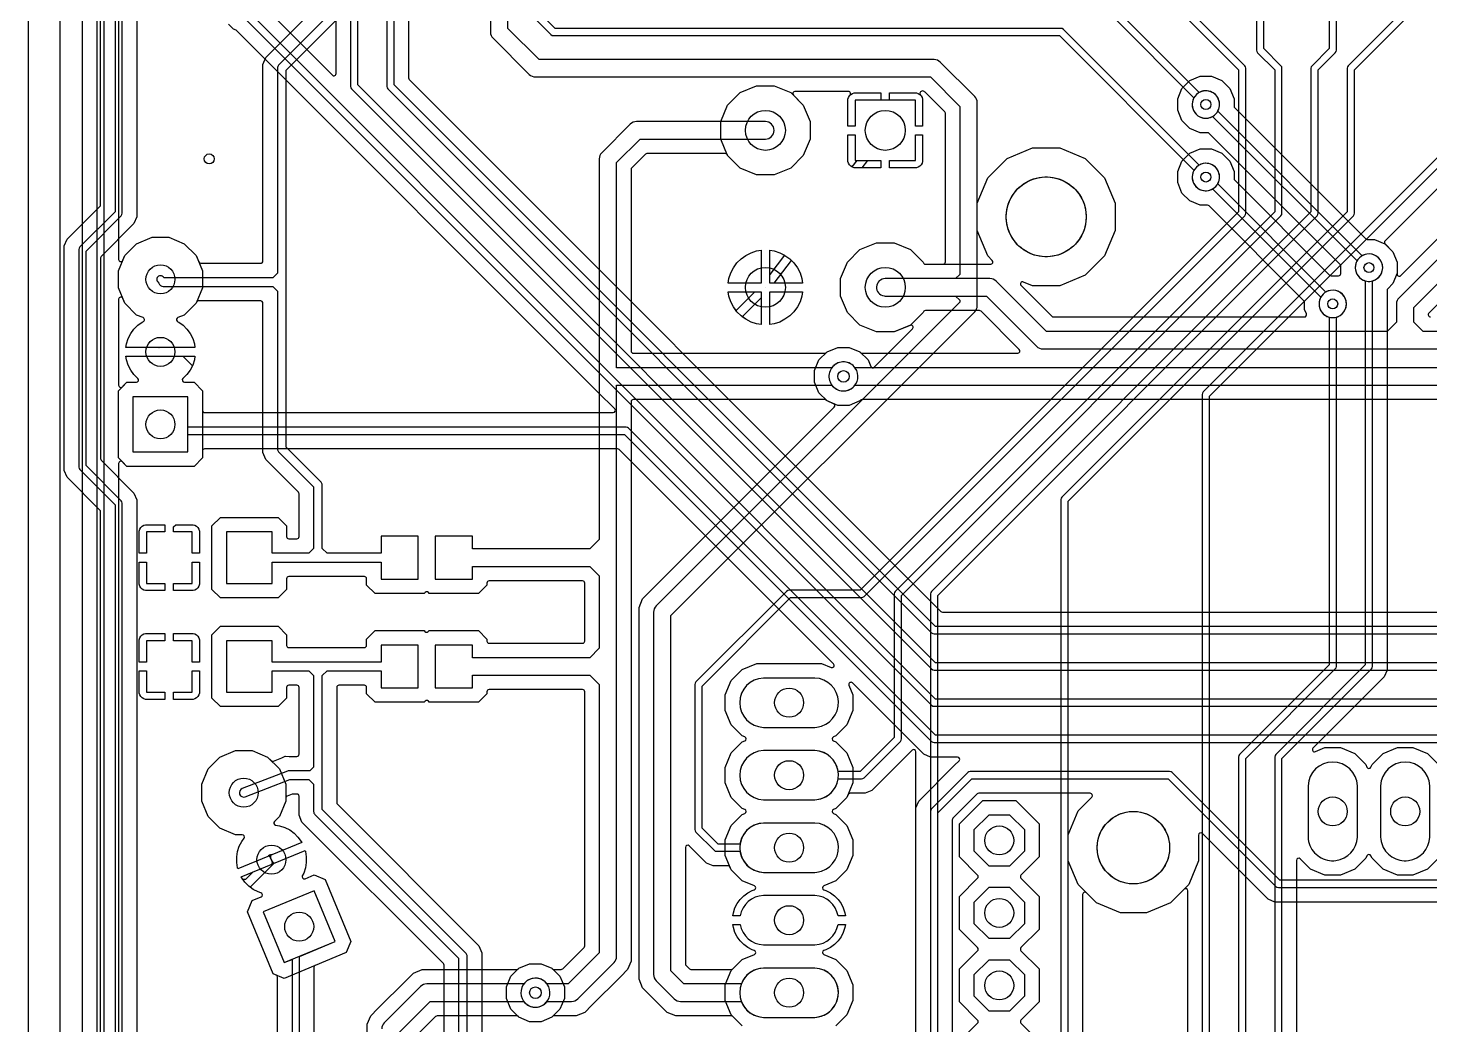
# Model space of a CAD drawing. Header units: millimetres. Extents: x 0 to 100, y 0 to 100.
# Drawn here: x 0 to 49.13, y 26.81 to 61.73 of the extents above; entities that cross this region are included whole.
import ezdxf

# ---------------------------------------------------------------- set-up
doc = ezdxf.new("R2010")
doc.units = ezdxf.units.MM

msp = doc.modelspace()

# ---------------------------------------------------------------- linework, layer by layer
at = {"layer": '16_copper'}
for points in [[(98.812, 1.118, 0.392588), (98.882, 1.194), (98.882, 98.806, 0.414214), (98.806, 98.882), (1.194, 98.882, 0.414214), (1.118, 98.806), (1.118, 1.194, 0.414214), (1.194, 1.118), (98.806, 1.118)], [(28.984, 59.206), (28.984, 58.302), (28.73, 58.302), (28.73, 59.239), (28.748, 59.304), (28.781, 59.362, 0.808976), (28.748, 59.512), (26.873, 59.512, 0.668179), (26.819, 59.382), (27.166, 59.036), (27.404, 58.461), (27.404, 57.839), (27.166, 57.264), (26.726, 56.824), (26.151, 56.586), (25.529, 56.586), (24.954, 56.824), (24.514, 57.264, 0.402399), (24.433, 57.337), (21.688, 57.337, 0.198912), (21.634, 57.315), (21.155, 56.836, 0.198912), (21.133, 56.782), (21.133, 50.419, 0.414214), (21.209, 50.343), (27.919, 50.343, 0.136481), (27.959, 50.354), (27.961, 50.355, 0.137195), (27.999, 50.391), (28.373, 50.546), (28.777, 50.546), (29.151, 50.391), (29.436, 50.106), (29.53, 49.879, 0.534516), (29.655, 49.854), (30.995, 51.194, 0.820672), (30.912, 51.319), (30.351, 51.086), (29.729, 51.086), (29.154, 51.324), (28.714, 51.764), (28.476, 52.339), (28.476, 52.961), (28.714, 53.536), (29.154, 53.976), (29.729, 54.214), (30.351, 54.214), (30.926, 53.976), (31.366, 53.536, 0.402399), (31.447, 53.463), (32.07, 53.463, 0.414214), (32.146, 53.539), (32.146, 58.748, 0.198912), (32.124, 58.802), (31.436, 59.49, 0.128245), (31.402, 59.509), (31.4, 59.51, 0.736284), (31.258, 59.419), (31.261, 59.412, 0.173485), (31.299, 59.362), (31.332, 59.304), (31.35, 59.239), (31.35, 58.302), (31.096, 58.302), (31.096, 59.206)], [(28.168, 49.225, 0.987052), (28.99, 49.824), (28.954, 49.869, 0.473572), (28.168, 49.835), (20.625, 49.835), (20.625, 57.024), (21.446, 57.845), (25.84, 57.845, 1), (25.84, 58.455), (21.32, 58.455, 0.198912), (21.104, 58.366), (20.104, 57.366, 0.198912), (20.015, 57.15), (20.015, 43.814), (19.686, 43.485), (15.57, 43.485), (15.57, 43.93), (14.27, 43.93), (14.27, 42.43), (15.57, 42.43), (15.57, 42.875), (19.686, 42.875), (20.015, 42.546), (20.015, 40.004), (19.686, 39.675), (15.57, 39.675), (15.57, 40.12), (14.27, 40.12), (14.27, 38.62), (15.57, 38.62), (15.57, 39.065), (19.686, 39.065), (20.015, 38.736), (20.015, 29.336), (18.924, 28.245), (18.187, 28.245, 0.987052), (17.365, 27.646), (17.401, 27.601, 0.473572), (18.187, 27.635), (19.05, 27.635, 0.198912), (19.266, 27.724), (20.536, 28.994, 0.198912), (20.625, 29.21), (20.625, 49.225)], [(3.896, 43.332), (3.896, 44.113), (3.913, 44.178), (3.947, 44.236), (3.994, 44.283), (4.052, 44.317), (4.117, 44.334), (4.798, 44.334, 0.022901), (4.798, 44.32), (4.798, 44.08), (4.15, 44.08), (4.15, 43.332)], [(27.646, 37.243, 0.91633), (27.571, 38.964), (25.769, 38.964, 0.957291), (25.769, 37.236), (27.571, 37.236)], [(45.833, 32.569, 0.36397), (46.584, 33.389), (46.584, 35.191, 0.957291), (44.856, 35.191), (44.856, 33.389), (44.863, 33.314), (44.876, 33.239), (44.896, 33.166), (44.921, 33.096), (44.953, 33.027), (44.991, 32.962), (45.034, 32.9), (45.083, 32.842), (45.136, 32.789), (45.194, 32.741), (45.256, 32.697), (45.321, 32.66), (45.389, 32.628), (45.46, 32.602), (45.533, 32.582), (45.607, 32.569), (45.682, 32.563), (45.758, 32.563)], [(48.373, 32.569, 0.36397), (49.124, 33.389), (49.124, 35.191, 0.957291), (47.396, 35.191), (47.396, 33.389), (47.403, 33.314), (47.416, 33.239), (47.436, 33.166), (47.461, 33.096), (47.493, 33.027), (47.531, 32.962), (47.574, 32.9), (47.623, 32.842), (47.676, 32.789), (47.734, 32.741), (47.796, 32.697), (47.861, 32.66), (47.929, 32.628), (48, 32.602), (48.073, 32.582), (48.147, 32.569), (48.222, 32.563), (48.298, 32.563)], [(8.591, 28.603), (7.691, 30.776), (7.852, 31.165), (8.167, 31.295, 0.69697), (8.161, 31.438), (8.062, 31.47), (7.891, 31.557), (7.782, 31.637), (7.788, 31.642), (8.628, 32.483, 0.039781), (8.659, 32.488), (9.707, 32.923), (9.719, 32.886), (9.749, 32.696), (9.749, 32.504), (9.719, 32.315), (9.66, 32.132), (9.612, 32.039, 0.69697), (9.709, 31.934), (10.024, 32.064), (10.413, 31.903), (11.313, 29.731), (11.152, 29.342), (8.98, 28.442)]]:
    msp.add_lwpolyline(points, format="xyb", close=True, dxfattribs=at)
for points in [[(1.905, 8.764), (1.905, 78.866)], [(41.402, 18.898), (41.402, 48.842), (53.393, 60.833)]]:
    msp.add_lwpolyline(points, dxfattribs=at)
for points in [[(2.413, 78.74), (2.413, 8.89, 0.198912), (2.45, 8.8), (4.99, 6.26, 0.198912), (5.08, 6.223), (10.742, 6.223), (11.573, 5.392), (11.573, 4.445, 0.879449), (11.823, 4.413), (11.827, 4.445), (11.827, 5.445, 0.198912), (11.79, 5.535), (10.885, 6.44, 0.198912), (10.795, 6.477), (5.133, 6.477), (2.667, 8.943), (2.667, 13.32), (2.72, 13.373), (5, 13.373, 1), (5, 13.627), (2.72, 13.627), (2.668, 13.679), (2.667, 13.679), (2.667, 78.687)], [(3.175, 78.445), (3.175, 53.626, 0.820685), (3.322, 53.597), (3.391, 53.765), (3.805, 54.179), (4.347, 54.403), (4.933, 54.403), (5.474, 54.179), (5.889, 53.765), (5.982, 53.539, 0.303351), (6.053, 53.492), (8.153, 53.492, 0.414214), (8.23, 53.569), (8.23, 60.456), (8.33, 60.699), (8.527, 60.896), (8.527, 60.896), (15.205, 67.574, 0.414214)], [(15.85, 67.5), (8.782, 60.433, 0.198912), (8.738, 60.325), (8.738, 53.149), (8.573, 52.984), (4.765, 52.984), (4.73, 53.02, 1), (4.55, 52.84), (4.589, 52.801, 0.355286), (4.738, 52.68), (8.573, 52.68), (8.738, 52.515), (8.738, 46.99, 0.198912), (8.782, 46.882), (10.008, 45.657), (10.008, 43.497), (9.843, 43.332), (8.55, 43.332), (8.55, 44.08), (6.95, 44.08), (6.95, 42.28), (8.55, 42.28), (8.55, 43.028), (12.37, 43.028), (12.37, 42.43), (13.67, 42.43), (13.67, 43.93), (12.37, 43.93), (12.37, 43.332), (10.477, 43.332), (10.312, 43.497), (10.312, 45.72, 0.198912), (10.268, 45.828), (9.042, 47.053), (9.042, 60.262), (17.888, 69.107, 0.198912)], [(16.205, 66.04), (16.205, 61.595, 0.198912), (16.294, 61.379), (17.564, 60.109, 0.198912), (17.78, 60.02), (31.624, 60.02), (32.654, 58.99), (32.654, 53.102), (32.506, 52.955), (30.04, 52.955, 0.93523), (29.999, 52.348), (30.04, 52.345), (32.506, 52.345), (32.654, 52.198), (32.654, 52.135), (22.009, 41.491, 0.198912), (21.92, 41.275), (21.92, 28.575, 0.198912), (22.009, 28.359), (22.644, 27.724, 0.198912), (22.86, 27.635), (24.998, 27.635, 0.300176), (25.769, 27.076), (27.571, 27.076, 0.957291), (27.571, 28.804), (25.769, 28.804, 0.300176), (24.998, 28.245), (22.986, 28.245), (22.53, 28.701), (22.53, 41.149), (33.174, 51.793, 0.198912), (33.264, 52.009), (33.264, 59.116), (33.263, 59.128, 0.188703), (33.174, 59.332), (31.966, 60.541, 0.198912), (31.75, 60.63), (17.906, 60.63), (16.815, 61.721), (16.815, 65.914)], [(43.053, 63.5), (43.053, 60.96, 0.198912), (43.09, 60.87), (43.688, 60.272), (43.688, 55.298), (30.39, 42, 0.198912), (30.353, 41.91), (30.353, 36.883), (29.157, 35.687), (28.388, 35.687, 0.359266), (27.571, 36.424), (25.769, 36.424, 0.957291), (25.769, 34.696), (27.571, 34.696), (27.646, 34.703, 0.334821), (28.388, 35.433), (29.21, 35.433, 0.198912), (29.3, 35.47), (30.57, 36.74, 0.198912), (30.607, 36.83), (30.607, 41.857), (43.905, 55.155, 0.198912), (43.942, 55.245), (43.942, 60.325, 0.198912), (43.905, 60.415), (43.307, 61.013), (43.307, 63.5, 1)], [(45.593, 63.5), (45.593, 61.013), (44.995, 60.415, 0.198912), (44.958, 60.325), (44.958, 55.298), (31.66, 42, 0.198912), (31.623, 41.91), (31.623, 24.13, 0.198912)], [(31.877, 24.183), (31.877, 41.857), (45.175, 55.155, 0.198912), (45.212, 55.245), (45.212, 60.272), (45.81, 60.87, 0.198912), (45.847, 60.96), (45.847, 63.5, 1)], [(17.69, 62.14), (18.325, 61.505, 0.198912), (18.415, 61.468), (36.142, 61.468), (40.858, 56.753), (40.854, 56.747), (40.831, 56.699), (40.813, 56.648), (40.801, 56.595), (40.795, 56.542), (40.795, 56.488), (40.801, 56.435), (40.813, 56.382), (40.831, 56.331), (40.854, 56.283), (40.883, 56.237), (40.917, 56.195), (40.955, 56.157), (40.997, 56.123), (41.043, 56.094), (41.091, 56.071), (41.142, 56.053), (41.195, 56.041), (41.248, 56.035), (41.302, 56.035), (41.355, 56.041, 1), (41.195, 56.989), (41.142, 56.977, 0.059387), (41.037, 56.932), (36.285, 61.685, 0.198912), (36.195, 61.722), (18.468, 61.722), (17.907, 62.283)], [(40.55, 62.14), (42.418, 60.272), (42.418, 55.298), (29.157, 42.037), (26.67, 42.037, 0.198912), (26.58, 42), (23.405, 38.825, 0.198912), (23.368, 38.735), (23.368, 33.655, 0.198912), (23.405, 33.565), (24.04, 32.93, 0.198912), (24.13, 32.893), (24.952, 32.893, 0.359266), (25.769, 32.156), (27.571, 32.156), (27.646, 32.163, 0.91633), (27.571, 33.884), (25.769, 33.884, 0.359266), (24.952, 33.147), (24.183, 33.147), (23.622, 33.708), (23.622, 38.682), (26.723, 41.783), (29.21, 41.783, 0.198912), (29.3, 41.82), (42.635, 55.155, 0.198912), (42.672, 55.245), (42.672, 60.325, 0.198912), (42.635, 60.415), (40.767, 62.283)], [(48.133, 62.283), (46.265, 60.415, 0.198912), (46.228, 60.325), (46.228, 55.298), (36.232, 45.302, 0.198912), (36.195, 45.212), (36.195, 21.389)], [(36.449, 21.336), (36.449, 45.159), (46.445, 55.155, 0.198912), (46.482, 55.245), (46.482, 60.272), (48.35, 62.14, 0.198912)], [(38.047, 62.103), (40.858, 59.293), (40.854, 59.287), (40.831, 59.239), (40.813, 59.188), (40.801, 59.135), (40.795, 59.082), (40.795, 59.028), (40.801, 58.975), (40.813, 58.922), (40.831, 58.871), (40.854, 58.823), (40.883, 58.777), (40.917, 58.735), (40.955, 58.697), (40.997, 58.663), (41.043, 58.634), (41.091, 58.611), (41.142, 58.593), (41.195, 58.581), (41.248, 58.575), (41.302, 58.575), (41.355, 58.581, 1), (41.195, 59.529), (41.142, 59.517, 0.059387), (41.037, 59.472), (38.19, 62.32, 0.198912)], [(53.25, 61.05), (41.185, 48.985, 0.198912), (41.148, 48.895), (41.148, 18.95)], [(53.581, 60.303), (47.556, 54.278, 0.414214), (47.556, 54.171), (47.827, 53.9), (47.978, 53.536), (47.978, 53.144), (47.827, 52.78), (47.647, 52.6, 0.198912), (47.625, 52.546), (47.625, 39.244), (47.528, 39.01), (45.028, 36.51, 0.820672), (45.112, 36.386), (45.447, 36.525), (45.993, 36.525), (46.497, 36.316), (46.883, 35.931), (46.92, 35.842, 0.668176), (47.06, 35.842), (47.097, 35.931), (47.483, 36.316), (47.987, 36.525), (48.533, 36.525), (49.037, 36.316), (49.423, 35.931)], [(43.942, 26.088), (43.942, 36.142), (47.08, 39.28, 0.198912), (47.117, 39.37), (47.117, 52.877, 0.95153), (46.91, 53.814), (46.857, 53.802, 0.75763), (46.863, 52.877), (46.863, 39.423), (43.725, 36.285, 0.198912), (43.688, 36.195), (43.688, 26.035, 0.198912)], [(14.58, 23.165), (14.58, 28.905, 0.198912), (14.557, 28.959), (9.6, 33.916), (9.5, 34.159), (9.5, 34.823, 0.414214), (9.423, 34.9), (9.281, 34.9, 0.092512), (9.254, 34.894), (9.08, 34.827, 0.309829), (9.031, 34.756), (9.031, 34.654), (8.807, 34.112), (8.635, 33.94, 0.612808), (8.677, 33.811), (8.815, 33.789), (8.998, 33.73), (9.169, 33.643), (9.324, 33.53), (9.46, 33.394), (9.573, 33.239), (9.59, 33.204), (8.542, 32.77, 0.23611), (8.401, 32.712), (7.353, 32.277), (7.341, 32.315), (7.311, 32.504), (7.311, 32.696), (7.341, 32.885), (7.4, 33.068), (7.487, 33.239), (7.57, 33.352, 0.612806), (7.508, 33.473), (7.265, 33.473), (6.723, 33.698), (6.309, 34.112), (6.085, 34.654), (6.085, 35.24), (6.309, 35.781), (6.723, 36.196), (7.265, 36.42), (7.851, 36.42), (8.392, 36.196), (8.515, 36.073, 0.296888), (8.596, 36.056), (8.898, 36.173, 0.005931), (8.899, 36.173), (9.013, 36.221, 0.043842), (9.027, 36.223), (9.151, 36.22, 0.005927), (9.153, 36.22), (9.423, 36.22, 0.414214), (9.5, 36.297), (9.5, 38.633, 0.414214), (9.423, 38.71), (9.134, 38.71, 0.414214), (9.058, 38.633), (9.058, 38.26), (8.76, 37.962), (6.74, 37.962), (6.442, 38.26), (6.442, 40.48), (6.74, 40.778), (8.76, 40.778), (9.058, 40.48), (9.058, 40.107, 0.414214), (9.134, 40.03), (11.786, 40.03, 0.414214), (11.862, 40.107), (11.862, 40.33), (12.16, 40.628), (13.88, 40.628, 0.598066), (14.024, 40.592), (14.06, 40.628), (15.78, 40.628), (16.078, 40.33), (16.078, 40.259, 0.414214), (16.154, 40.183), (19.431, 40.183, 0.414214), (19.507, 40.259), (19.507, 42.291, 0.414214), (19.431, 42.367), (16.154, 42.367, 0.414214), (16.078, 42.291), (16.078, 42.22), (15.78, 41.922), (14.06, 41.922, 0.598056), (13.916, 41.958), (13.88, 41.922), (12.16, 41.922), (11.862, 42.22), (11.862, 42.443, 0.414214), (11.786, 42.52), (9.134, 42.52, 0.414214), (9.058, 42.443), (9.058, 42.07), (8.76, 41.772), (6.74, 41.772), (6.442, 42.07), (6.442, 44.29), (6.74, 44.588), (8.76, 44.588), (9.058, 44.29), (9.058, 43.917, 0.414214), (9.134, 43.84), (9.423, 43.84, 0.414214), (9.5, 43.917), (9.5, 45.415, 0.198912), (9.477, 45.469), (8.33, 46.616), (8.23, 46.859), (8.23, 52.095, 0.414214), (8.153, 52.172), (5.971, 52.172, 0.186573), (5.921, 52.151), (5.914, 52.145, 0.144902), (5.889, 52.095), (5.474, 51.681), (5.251, 51.588, 0.503395), (5.221, 51.47), (5.228, 51.462, 0.162558), (5.279, 51.433), (5.434, 51.32), (5.57, 51.184), (5.683, 51.029), (5.77, 50.858), (5.829, 50.675), (5.85, 50.542), (5.49, 50.542), (5.49, 50.542), (4.64, 50.542, 0.116459), (4.564, 50.542), (3.43, 50.542), (3.451, 50.675), (3.51, 50.858), (3.597, 51.029), (3.71, 51.184), (3.846, 51.32), (4.001, 51.433, 0.817221), (4.029, 51.588), (3.805, 51.681), (3.391, 52.095), (3.322, 52.263, 0.820685), (3.175, 52.234), (3.175, 49.218, 0.668179), (3.305, 49.164), (3.464, 49.323), (3.8, 49.323, 0.652301), (3.85, 49.456), (3.71, 49.596), (3.597, 49.751), (3.51, 49.922), (3.451, 50.105), (3.43, 50.238), (4.564, 50.238, 0.116455), (4.64, 50.238), (5.427, 50.238), (5.761, 49.904), (5.683, 49.751), (5.57, 49.596), (5.43, 49.456, 0.688708), (5.48, 49.323), (5.816, 49.323), (6.113, 49.026), (6.113, 46.674), (5.816, 46.377), (3.464, 46.377), (3.305, 46.536, 0.668179), (3.175, 46.482), (3.175, 14.211, 0.414214)], [(42.672, 24.818), (42.672, 36.142), (45.81, 39.28, 0.198912), (45.847, 39.37), (45.847, 51.607, 0.95153), (45.64, 52.544), (45.587, 52.532, 0.75763), (45.593, 51.607), (45.593, 39.423), (42.455, 36.285, 0.198912), (42.418, 36.195), (42.418, 24.765, 0.198912)], [(25.029, 26.777), (24.702, 27.105, 0.198912), (24.648, 27.127), (22.698, 27.127), (22.4, 27.251), (21.536, 28.115), (21.412, 28.413), (21.412, 41.437), (21.536, 41.735), (28.251, 48.45, 0.534516), (28.226, 48.575), (27.999, 48.669, 0.319786), (27.919, 48.717), (21.209, 48.717, 0.414214), (21.133, 48.641), (21.133, 29.048), (21.009, 28.75), (20.77, 28.51), (20.77, 28.51), (19.75, 27.49), (19.51, 27.251), (19.212, 27.127), (18.436, 27.127, 0.136481), (18.396, 27.116), (18.394, 27.115, 0.137195), (18.356, 27.079), (17.982, 26.924), (17.578, 26.924), (17.204, 27.079), (16.919, 27.364), (16.764, 27.738), (16.764, 28.142), (16.919, 28.516), (17.204, 28.801), (17.578, 28.956), (17.982, 28.956), (18.356, 28.801, 0.319786), (18.436, 28.753), (18.682, 28.753, 0.198912), (18.736, 28.775), (19.485, 29.524, 0.198912), (19.507, 29.578), (19.507, 38.481, 0.414214), (19.431, 38.557), (16.154, 38.557, 0.414214), (16.078, 38.481), (16.078, 38.41), (15.78, 38.112), (14.06, 38.112, 0.598056), (13.916, 38.148), (13.88, 38.112), (12.16, 38.112), (11.862, 38.41), (11.862, 38.633, 0.414214), (11.786, 38.71), (10.897, 38.71, 0.414214), (10.82, 38.633), (10.82, 34.595, 0.198912), (10.843, 34.541), (15.8, 29.584), (15.9, 29.341), (15.9, 22.729)], [(15.392, 22.86), (15.392, 29.21, 0.198912), (15.348, 29.318), (10.312, 34.353), (10.312, 39.053), (10.477, 39.218), (12.37, 39.218), (12.37, 38.62), (13.67, 38.62), (13.67, 40.12), (12.37, 40.12), (12.37, 39.522), (8.55, 39.522), (8.55, 40.27), (6.95, 40.27), (6.95, 38.47), (8.55, 38.47), (8.55, 39.218), (9.843, 39.218), (10.008, 39.053), (10.008, 35.841), (9.879, 35.712), (9.144, 35.712, 0.092514), (9.089, 35.702), (7.503, 35.089, 1), (7.613, 34.805), (9.172, 35.408), (9.843, 35.408), (10.008, 35.243), (10.008, 34.29, 0.198912), (10.052, 34.182), (15.088, 29.147), (15.088, 22.923)], [(31.115, 24.004), (31.115, 36.383, 0.668179), (30.985, 36.437), (30.829, 36.281), (29.57, 35.022), (29.336, 34.925), (28.806, 34.925, 0.303351), (28.736, 34.878), (28.696, 34.783), (28.311, 34.397), (28.222, 34.36, 0.66819), (28.222, 34.22), (28.311, 34.183), (28.696, 33.797), (28.905, 33.293), (28.905, 32.747), (28.696, 32.243), (28.311, 31.857), (27.886, 31.682, 0.69697), (27.892, 31.539), (27.963, 31.516), (28.119, 31.436), (28.262, 31.332), (28.386, 31.208), (28.489, 31.066), (28.569, 30.909), (28.624, 30.742), (28.641, 30.632), (28.384, 30.632, 0.35086), (27.571, 31.344), (25.769, 31.344, 0.350862), (24.956, 30.632), (24.699, 30.632), (24.716, 30.742), (24.771, 30.909), (24.851, 31.066), (24.954, 31.208), (25.078, 31.332), (25.221, 31.436), (25.377, 31.516), (25.448, 31.539, 0.69697), (25.454, 31.682), (25.029, 31.857), (24.644, 32.243), (24.604, 32.338, 0.303351), (24.534, 32.385), (24.004, 32.385), (23.77, 32.482), (23.581, 32.671), (23.581, 32.671), (23.168, 33.084, 0.668179), (23.038, 33.03), (23.038, 28.943, 0.198912), (23.06, 28.889), (23.174, 28.775, 0.198912), (23.228, 28.753), (24.648, 28.753, 0.198912), (24.702, 28.775), (25.029, 29.103), (25.454, 29.278, 0.69697), (25.448, 29.421), (25.377, 29.444), (25.221, 29.524), (25.078, 29.628), (24.954, 29.752), (24.851, 29.894), (24.771, 30.051), (24.716, 30.218), (24.699, 30.328), (24.956, 30.328, 0.35086), (25.769, 29.616), (27.571, 29.616, 0.35086), (28.384, 30.328), (28.641, 30.328), (28.624, 30.218), (28.569, 30.051), (28.489, 29.894), (28.386, 29.752), (28.262, 29.628), (28.119, 29.524), (27.963, 29.444), (27.892, 29.421, 0.69697), (27.886, 29.278), (28.311, 29.103), (28.696, 28.717), (28.905, 28.213), (28.905, 27.667), (28.696, 27.163), (28.311, 26.777)], [(49.423, 32.649), (49.037, 32.264), (48.533, 32.055), (47.987, 32.055), (47.483, 32.264), (47.097, 32.649), (47.06, 32.738, 0.668176), (46.92, 32.738), (46.883, 32.649), (46.497, 32.264), (45.993, 32.055), (45.447, 32.055), (44.943, 32.264), (44.58, 32.627, 0.668179), (44.45, 32.573), (44.45, 26.33, 0.198912), (44.472, 26.276), (48.798, 21.95), (48.895, 21.716), (48.895, 21.186, 0.303351), (48.942, 21.116), (49.037, 21.076), (49.423, 20.691)], [(40.64, 19.192), (40.64, 31.508, 0.668179), (40.51, 31.562), (40.03, 31.082), (39.19, 30.734), (38.28, 30.734), (37.44, 31.082), (37.087, 31.435, 0.668179), (36.957, 31.381), (36.957, 21.21)]]:
    msp.add_lwpolyline(points, format="xyb", dxfattribs=at)
for points in [[(28.951, 56.84), (28.886, 56.858), (28.828, 56.891), (28.781, 56.938), (28.748, 56.996), (28.73, 57.061), (28.73, 57.998), (28.984, 57.998), (28.984, 57.094), (29.888, 57.094), (29.888, 56.84)], [(30.192, 56.84), (30.192, 57.094), (31.096, 57.094), (31.096, 57.998), (31.35, 57.998), (31.35, 57.061), (31.332, 56.996), (31.299, 56.938), (31.252, 56.891), (31.194, 56.858), (31.129, 56.84)], [(24.538, 52.802), (24.563, 52.957), (24.626, 53.153), (24.72, 53.336), (24.841, 53.503), (24.987, 53.649), (25.154, 53.77), (25.337, 53.864), (25.533, 53.927), (25.688, 53.952), (25.688, 52.802)], [(25.992, 52.802), (25.992, 53.952), (26.147, 53.927), (26.343, 53.864), (26.526, 53.77), (26.693, 53.649), (26.839, 53.503), (26.96, 53.336), (27.054, 53.153), (27.117, 52.957), (27.142, 52.802)], [(25.84, 52.65), (25.84, 52.65), (25.84, 52.65), (25.84, 52.65)], [(25.533, 51.373), (25.337, 51.436), (25.154, 51.53), (24.987, 51.651), (24.841, 51.797), (24.72, 51.964), (24.626, 52.147), (24.563, 52.343), (24.538, 52.498), (25.688, 52.498), (25.688, 51.348)], [(25.992, 52.498), (27.142, 52.498), (27.117, 52.343), (27.054, 52.147), (26.96, 51.964), (26.839, 51.797), (26.693, 51.651), (26.526, 51.53), (26.343, 51.436), (26.147, 51.373), (25.992, 51.348)], [(5.605, 48.815), (3.675, 48.815), (3.675, 46.885), (5.605, 46.885)], [(5.75, 43.332), (5.75, 44.08), (5.102, 44.08), (5.102, 44.257), (5.18, 44.334), (5.783, 44.334), (5.848, 44.317), (5.906, 44.283), (5.953, 44.236), (5.987, 44.178), (6.004, 44.113), (6.004, 43.332)], [(4.117, 42.026), (4.052, 42.043), (3.994, 42.077), (3.947, 42.124), (3.913, 42.182), (3.896, 42.247), (3.896, 43.028), (4.15, 43.028), (4.15, 42.28), (4.798, 42.28), (4.798, 42.026)], [(5.102, 42.026), (5.102, 42.28), (5.75, 42.28), (5.75, 43.028), (6.004, 43.028), (6.004, 42.247), (5.987, 42.182), (5.953, 42.124), (5.906, 42.077), (5.848, 42.043), (5.783, 42.026)], [(3.896, 39.522), (3.896, 40.303), (3.913, 40.368), (3.947, 40.426), (3.994, 40.473), (4.052, 40.507), (4.117, 40.524), (4.798, 40.524), (4.798, 40.27), (4.15, 40.27), (4.15, 39.522)], [(5.75, 39.522), (5.75, 40.27), (5.102, 40.27), (5.102, 40.524), (5.783, 40.524), (5.848, 40.507), (5.906, 40.473), (5.953, 40.426), (5.987, 40.368), (6.004, 40.303), (6.004, 39.522)], [(4.117, 38.216), (4.052, 38.233), (3.994, 38.267), (3.947, 38.314), (3.913, 38.372), (3.896, 38.437), (3.896, 39.218), (4.15, 39.218), (4.15, 38.47), (4.798, 38.47), (4.798, 38.216)], [(5.102, 38.216), (5.102, 38.47), (5.75, 38.47), (5.75, 39.218), (6.004, 39.218), (6.004, 38.437), (5.987, 38.372), (5.953, 38.314), (5.906, 38.267), (5.848, 38.233), (5.783, 38.216)], [(34.925, 32.906), (34.925, 33.642), (34.404, 34.163), (33.668, 34.163), (33.147, 33.642), (33.147, 32.906), (33.668, 32.385), (34.404, 32.385)], [(7.53, 31.902), (7.487, 31.961), (7.47, 31.996), (7.88, 32.166), (7.617, 31.902)], [(10.763, 29.731), (10.024, 31.514), (8.241, 30.776), (8.98, 28.992)], [(34.925, 30.366), (34.925, 31.102), (34.404, 31.623), (33.668, 31.623), (33.147, 31.102), (33.147, 30.366), (33.668, 29.845), (34.404, 29.845)], [(34.925, 27.826), (34.925, 28.562), (34.404, 29.083), (33.668, 29.083), (33.147, 28.562), (33.147, 27.826), (33.668, 27.305), (34.404, 27.305)]]:
    msp.add_lwpolyline(points, close=True, dxfattribs=at)
at = {"layer": '1_copper'}
for points in [[(98.812, 1.118, 0.392588), (98.882, 1.194), (98.882, 98.806, 0.414214), (98.806, 98.882), (1.194, 98.882, 0.414214), (1.118, 98.806), (1.118, 1.194, 0.414214), (1.194, 1.118), (98.806, 1.118)], [(7.706, 62.323, 0.051053), (7.685, 62.339), (7.685, 63.946), (8.08, 63.782), (8.819, 65.566), (7.036, 66.304), (6.297, 64.521), (7.431, 64.051), (7.431, 62.23, 0.436044), (7.567, 62.103), (31.66, 38.01, 0.198912), (31.75, 37.973), (71.12, 37.973, 1), (71.12, 38.227), (31.803, 38.227), (7.71, 62.32)], [(47.07, 52.866, 1), (46.91, 53.814), (46.857, 53.802, 0.059387), (46.752, 53.757), (41.692, 58.817, 0.951527), (40.883, 59.333), (40.854, 59.287, 0.757628), (41.513, 58.638), (46.573, 53.578), (46.569, 53.572), (46.546, 53.524), (46.528, 53.473), (46.516, 53.42), (46.51, 53.367), (46.51, 53.313), (46.516, 53.26), (46.528, 53.207), (46.546, 53.156), (46.569, 53.108), (46.598, 53.062), (46.632, 53.02), (46.67, 52.982), (46.712, 52.948), (46.758, 52.919), (46.806, 52.896), (46.857, 52.878), (46.91, 52.866), (46.963, 52.86), (47.017, 52.86)], [(45.8, 51.596, 1), (45.64, 52.544), (45.587, 52.532, 0.059387), (45.482, 52.487), (41.692, 56.277, 0.951527), (40.883, 56.793), (40.854, 56.747, 0.757628), (41.513, 56.098), (45.303, 52.308), (45.299, 52.302), (45.276, 52.254), (45.258, 52.203), (45.246, 52.15), (45.24, 52.097), (45.24, 52.043), (45.246, 51.99), (45.258, 51.937), (45.276, 51.886), (45.299, 51.838), (45.328, 51.792), (45.362, 51.75), (45.4, 51.712), (45.442, 51.678), (45.488, 51.649), (45.536, 51.626), (45.587, 51.608), (45.64, 51.596), (45.693, 51.59), (45.747, 51.59)], [(4.595, 50.536, 0.041275), (4.564, 50.542), (3.43, 50.542), (3.451, 50.675), (3.51, 50.858), (3.597, 51.029), (3.71, 51.184), (3.846, 51.32), (4.001, 51.433, 0.817221), (4.029, 51.588), (3.805, 51.681), (3.391, 52.095), (3.167, 52.637), (3.167, 53.223), (3.391, 53.765), (3.805, 54.179), (4.347, 54.403), (4.933, 54.403), (5.474, 54.179), (5.889, 53.765), (6.113, 53.223), (6.113, 52.637), (5.889, 52.095), (5.474, 51.681), (5.251, 51.588, 0.503395), (5.221, 51.47), (5.228, 51.462, 0.162558), (5.279, 51.433), (5.434, 51.32), (5.57, 51.184), (5.683, 51.029), (5.77, 50.858), (5.829, 50.675), (5.85, 50.542), (4.64, 50.542), (4.609, 50.539), (4.596, 50.535)], [(71.148, 35.436, 0.894758), (71.12, 35.687), (68.633, 35.687), (67.4, 36.92, 0.198912), (67.31, 36.957), (31.803, 36.957), (21.045, 47.715, 0.198912), (20.955, 47.752), (5.605, 47.752), (5.605, 48.815), (3.675, 48.815), (3.675, 46.885), (5.605, 46.885), (5.605, 47.498), (20.902, 47.498), (31.66, 36.74, 0.198912), (31.75, 36.703), (67.257, 36.703), (68.49, 35.47, 0.198912), (68.58, 35.433), (71.12, 35.433)], [(27.646, 37.243, 0.91633), (27.571, 38.964), (25.769, 38.964, 0.957291), (25.769, 37.236), (27.571, 37.236)], [(27.646, 34.703, 0.91633), (27.571, 36.424), (25.769, 36.424, 0.957291), (25.769, 34.696), (27.571, 34.696)], [(45.833, 32.569, 0.36397), (46.584, 33.389), (46.584, 35.191, 0.957291), (44.856, 35.191), (44.856, 33.389), (44.863, 33.314), (44.876, 33.239), (44.896, 33.166), (44.921, 33.096), (44.953, 33.027), (44.991, 32.962), (45.034, 32.9), (45.083, 32.842), (45.136, 32.789), (45.194, 32.741), (45.256, 32.697), (45.321, 32.66), (45.389, 32.628), (45.46, 32.602), (45.533, 32.582), (45.607, 32.569), (45.682, 32.563), (45.758, 32.563)], [(48.373, 32.569, 0.36397), (49.124, 33.389), (49.124, 35.191, 0.957291), (47.396, 35.191), (47.396, 33.389), (47.403, 33.314), (47.416, 33.239), (47.436, 33.166), (47.461, 33.096), (47.493, 33.027), (47.531, 32.962), (47.574, 32.9), (47.623, 32.842), (47.676, 32.789), (47.734, 32.741), (47.796, 32.697), (47.861, 32.66), (47.929, 32.628), (48, 32.602), (48.073, 32.582), (48.147, 32.569), (48.222, 32.563), (48.298, 32.563)], [(27.646, 32.163, 0.91633), (27.571, 33.884), (25.769, 33.884, 0.957291), (25.769, 32.156), (27.571, 32.156)], [(27.646, 27.083, 0.91633), (27.571, 28.804), (25.769, 28.804, 0.957291), (25.769, 27.076), (27.571, 27.076)]]:
    msp.add_lwpolyline(points, format="xyb", close=True, dxfattribs=at)
for points in [[(67.257, 39.497), (31.803, 39.497), (11.557, 59.743), (11.557, 69.797), (14.46, 72.7, 0.198912), (14.497, 72.79), (14.497, 78.687), (15.251, 79.442), (15.844, 78.849), (17.209, 80.214), (15.844, 81.579), (14.479, 80.214), (15.072, 79.621), (14.28, 78.83, 0.198912), (14.243, 78.74), (14.243, 72.843), (11.34, 69.94, 0.198912), (11.303, 69.85), (11.303, 59.69, 0.198912), (11.34, 59.6), (31.66, 39.28, 0.198912), (31.75, 39.243), (67.31, 39.243)], [(2.54, 12.908), (2.54, 44.79, 0.198912), (2.518, 44.844), (1.367, 45.995), (1.27, 46.229), (1.27, 54.101), (1.367, 54.335), (2.518, 55.486, 0.198912), (2.54, 55.54), (2.54, 78.231)], [(3.048, 78.105), (3.048, 55.298), (1.815, 54.065, 0.198912), (1.778, 53.975), (1.778, 46.355, 0.198912), (1.815, 46.265), (3.048, 45.032), (3.048, 12.783)], [(3.302, 15.801), (3.302, 45.085, 0.198912), (3.265, 45.175), (2.032, 46.408), (2.032, 53.922), (3.265, 55.155, 0.198912), (3.302, 55.245), (3.302, 78.052)], [(3.81, 77.81), (3.81, 55.119), (3.713, 54.885), (2.562, 53.734, 0.198912), (2.54, 53.68), (2.54, 46.65, 0.198912), (2.562, 46.596), (3.713, 45.445), (3.81, 45.211), (3.81, 16.724, 0.668179)], [(12.573, 69.85), (12.573, 59.69, 0.198912), (12.61, 59.6), (31.66, 40.55, 0.198912), (31.75, 40.513), (66.675, 40.513)], [(13.335, 69.555), (13.335, 59.985, 0.198912), (13.357, 59.931), (31.991, 41.297, 0.198912), (32.045, 41.275), (66.38, 41.275, 0.198912)], [(8.215, 62.533), (10.665, 60.083), (10.667, 60.081), (10.669, 60.079), (10.676, 60.075), (10.682, 60.07), (10.685, 60.069), (10.687, 60.068), (10.695, 60.065), (10.703, 60.062), (10.706, 60.062), (10.708, 60.062), (10.716, 60.062), (10.724, 60.061), (10.727, 60.062, 0.381879), (10.795, 60.137), (10.795, 68.762, 0.668179)], [(31.115, 23.155), (31.115, 34.416), (31.212, 34.65), (32.471, 35.909), (32.627, 36.065, 0.668179), (32.573, 36.195), (31.624, 36.195), (31.39, 36.292), (31.201, 36.481), (31.201, 36.481), (28.89, 38.792, 0.820672), (28.766, 38.708), (28.905, 38.373), (28.905, 37.827), (28.696, 37.323), (28.311, 36.937), (28.222, 36.9, 0.66819), (28.222, 36.76), (28.311, 36.723), (28.696, 36.337), (28.905, 35.833), (28.905, 35.287), (28.696, 34.783), (28.311, 34.397), (28.222, 34.36, 0.66819), (28.222, 34.22), (28.311, 34.183), (28.696, 33.797), (28.905, 33.293), (28.905, 32.747), (28.696, 32.243), (28.311, 31.857), (27.886, 31.682, 0.69697), (27.892, 31.539), (27.963, 31.516), (28.119, 31.436), (28.262, 31.332), (28.386, 31.208), (28.489, 31.066), (28.569, 30.909), (28.624, 30.742), (28.641, 30.632), (28.384, 30.632, 0.350862), (27.571, 31.344), (25.769, 31.344, 0.350862), (24.956, 30.632), (24.699, 30.632), (24.716, 30.742), (24.771, 30.909), (24.851, 31.066), (24.954, 31.208), (25.078, 31.332), (25.221, 31.436), (25.377, 31.516), (25.448, 31.539, 0.69697), (25.454, 31.682), (25.029, 31.857), (24.644, 32.243), (24.435, 32.747), (24.435, 33.293), (24.644, 33.797), (25.029, 34.183), (25.118, 34.22, 0.66819), (25.118, 34.36), (25.029, 34.397), (24.644, 34.783), (24.435, 35.287), (24.435, 35.833), (24.644, 36.337), (25.029, 36.723), (25.118, 36.76, 0.66819), (25.118, 36.9), (25.029, 36.937), (24.644, 37.323), (24.435, 37.827), (24.435, 38.373), (24.644, 38.877), (25.029, 39.263), (25.534, 39.472), (27.806, 39.472), (28.142, 39.333, 0.820672), (28.225, 39.457), (20.714, 46.968, 0.198912), (20.66, 46.99), (6.189, 46.99, 0.414214), (6.113, 46.914), (6.113, 46.674), (5.816, 46.377), (3.464, 46.377), (3.167, 46.674), (3.167, 49.026), (3.464, 49.323), (3.8, 49.323, 0.652301), (3.85, 49.456), (3.71, 49.596), (3.597, 49.751), (3.51, 49.922), (3.451, 50.105), (3.43, 50.238), (4.564, 50.238, 0.116455), (4.64, 50.238), (5.85, 50.238), (5.829, 50.105), (5.77, 49.922), (5.683, 49.751), (5.57, 49.596), (5.43, 49.456, 0.688708), (5.48, 49.323), (5.816, 49.323), (6.113, 49.026), (6.113, 48.336, 0.414214), (6.189, 48.26), (20.508, 48.26, 0.668179), (20.562, 48.39), (19.971, 48.981), (7.315, 61.637, 0.098495), (7.29, 61.654), (7.198, 61.692), (7.02, 61.87)], [(53.954, 48.717), (29.231, 48.717, 0.136481), (29.191, 48.706), (29.189, 48.705, 0.137195), (29.151, 48.669), (28.777, 48.514), (28.373, 48.514), (27.999, 48.669), (27.714, 48.954), (27.559, 49.328), (27.559, 49.732), (27.714, 50.106), (27.999, 50.391), (28.373, 50.546), (28.777, 50.546), (29.151, 50.391, 0.319786), (29.231, 50.343), (34.684, 50.343, 0.668179), (34.738, 50.473), (33.396, 51.815, 0.198912), (33.342, 51.837), (31.447, 51.837, 0.186573), (31.396, 51.817), (31.389, 51.811, 0.138501), (31.366, 51.764), (30.926, 51.324), (30.351, 51.086), (29.729, 51.086), (29.154, 51.324), (28.714, 51.764), (28.476, 52.339), (28.476, 52.961), (28.714, 53.536), (29.154, 53.976), (29.729, 54.214), (30.351, 54.214), (30.926, 53.976), (31.366, 53.536, 0.402399), (31.447, 53.463), (33.736, 53.463, 0.668179), (33.79, 53.593), (33.631, 53.752), (33.264, 54.64), (33.264, 55.601), (33.631, 56.489), (34.311, 57.168), (35.199, 57.536), (36.16, 57.536), (37.048, 57.168), (37.728, 56.489), (38.096, 55.601), (38.096, 54.64), (37.728, 53.752), (37.048, 53.072), (36.16, 52.704), (35.199, 52.704), (34.881, 52.836, 0.820672), (34.798, 52.712), (35.874, 51.635, 0.198912), (35.928, 51.613), (44.726, 51.613, 0.534518), (44.797, 51.718), (44.732, 51.874), (44.732, 52.128, 0.198912), (44.71, 52.182), (41.387, 55.505, 0.198912), (41.333, 55.527), (41.079, 55.527), (40.715, 55.678), (40.438, 55.955), (40.287, 56.319), (40.287, 56.711), (40.438, 57.075), (40.715, 57.352), (41.079, 57.503), (41.471, 57.503), (41.835, 57.352), (42.112, 57.075), (42.263, 56.711), (42.263, 56.457, 0.198912), (42.285, 56.403), (45.608, 53.08, 0.198912), (45.662, 53.058), (45.926, 53.058, 0.414214), (46.002, 53.134), (46.002, 53.398, 0.198912), (45.98, 53.452), (41.387, 58.045, 0.198912), (41.333, 58.067), (41.079, 58.067), (40.715, 58.218), (40.438, 58.495), (40.287, 58.859), (40.287, 59.251), (40.438, 59.615), (40.715, 59.892), (41.079, 60.043), (41.471, 60.043), (41.835, 59.892), (42.112, 59.615), (42.263, 59.251), (42.263, 58.997, 0.198912), (42.285, 58.943), (46.878, 54.35, 0.198912), (46.932, 54.328), (47.186, 54.328), (47.55, 54.177), (47.827, 53.9), (47.978, 53.536), (47.978, 53.142, 0.804019), (48.103, 53.062), (53.91, 58.87)], [(54.394, 58.636), (48.044, 52.286, 0.198912), (47.955, 52.07), (47.955, 51.434), (47.626, 51.105), (35.686, 51.105), (33.926, 52.866, 0.198912), (33.71, 52.955), (30.04, 52.955, 0.93523), (29.999, 52.348), (30.04, 52.345), (33.584, 52.345), (35.344, 50.584, 0.198912), (35.56, 50.495), (50.393, 50.495, 0.987052)], [(54.924, 57.585), (49.095, 51.756, 0.70703), (49.149, 51.613)], [(54.203, 49.835), (28.982, 49.835), (28.954, 49.869), (28.914, 49.909), (28.869, 49.945), (28.821, 49.975), (28.77, 50), (28.716, 50.019), (28.66, 50.032), (28.604, 50.038), (28.546, 50.038), (28.49, 50.032), (28.434, 50.019), (28.38, 50), (28.329, 49.975), (28.281, 49.945), (28.236, 49.909), (28.196, 49.869), (28.16, 49.824), (28.13, 49.776), (28.105, 49.725), (28.086, 49.671), (28.073, 49.615), (28.067, 49.559), (28.067, 49.501), (28.073, 49.445), (28.086, 49.389), (28.105, 49.335), (28.13, 49.284), (28.16, 49.236), (28.196, 49.191), (28.236, 49.151), (28.281, 49.115), (28.329, 49.085), (28.38, 49.06), (28.434, 49.041), (28.49, 49.028), (28.546, 49.022), (28.604, 49.022), (28.66, 49.028, 0.192146), (28.982, 49.225), (54.203, 49.225, 0.987052)], [(8.747, 25.416), (8.747, 28.488, 0.303351), (8.7, 28.558), (8.591, 28.603), (7.691, 30.776), (7.852, 31.165), (8.167, 31.295, 0.69697), (8.161, 31.438), (8.062, 31.47), (7.891, 31.557), (7.736, 31.67), (7.6, 31.806), (7.487, 31.961), (7.47, 31.996), (8.518, 32.43, 0.237962), (8.562, 32.482), (8.564, 32.488, -0.108547), (8.559, 32.53), (8.501, 32.67, -0.109765), (8.474, 32.704), (8.469, 32.706, 0.234907), (8.401, 32.712), (7.353, 32.277), (7.341, 32.315), (7.311, 32.504), (7.311, 32.696), (7.341, 32.885), (7.4, 33.068), (7.487, 33.239), (7.57, 33.352, 0.612806), (7.508, 33.473), (7.265, 33.473), (6.723, 33.698), (6.309, 34.112), (6.085, 34.654), (6.085, 35.24), (6.309, 35.781), (6.723, 36.196), (7.265, 36.42), (7.851, 36.42), (8.392, 36.196), (8.807, 35.781), (9.031, 35.24), (9.031, 34.654), (8.807, 34.112), (8.635, 33.94, 0.612808), (8.677, 33.811), (8.815, 33.789), (8.998, 33.73), (9.169, 33.643), (9.324, 33.53), (9.46, 33.394), (9.573, 33.239), (9.59, 33.204), (8.542, 32.77, 0.414214), (8.501, 32.67), (8.559, 32.53, 0.414214), (8.659, 32.488), (9.707, 32.923), (9.719, 32.886), (9.749, 32.696), (9.749, 32.504), (9.719, 32.315), (9.66, 32.132), (9.612, 32.039, 0.69697), (9.709, 31.934), (10.024, 32.064), (10.413, 31.903), (11.313, 29.731), (11.152, 29.342), (10.064, 28.892, 0.303351), (10.017, 28.821), (10.017, 25.837, 0.198912)], [(54.557, 31.877), (43.868, 31.877), (40.095, 35.65, 0.198912), (40.005, 35.687), (33.02, 35.687, 0.198912), (32.93, 35.65), (31.66, 34.38, 0.198912), (31.623, 34.29), (31.623, 22.913)], [(31.877, 22.86), (31.877, 34.237), (33.073, 35.433), (39.952, 35.433), (43.725, 31.66, 0.198912), (43.815, 31.623), (54.61, 31.623, 0.198912)], [(54.736, 31.115), (43.689, 31.115), (43.455, 31.212), (41.151, 33.516, 0.668179), (41.021, 33.462), (41.021, 32.565), (40.673, 31.725), (40.03, 31.082), (39.19, 30.734), (38.28, 30.734), (37.44, 31.082), (36.797, 31.725), (36.449, 32.565), (36.449, 33.475), (36.797, 34.315), (37.277, 34.795, 0.668179), (37.223, 34.925), (33.315, 34.925, 0.198912), (33.261, 34.903), (32.407, 34.049, 0.198912), (32.385, 33.995), (32.385, 22.734)], [(32.639, 26.233), (33.276, 26.87, 0.414214), (33.276, 26.978), (32.639, 27.615), (32.639, 28.773), (33.276, 29.41, 0.414214), (33.276, 29.518), (32.639, 30.155), (32.639, 31.313), (33.276, 31.95, 0.414214), (33.276, 32.058), (32.639, 32.695), (32.639, 33.853), (33.457, 34.671), (34.615, 34.671), (35.433, 33.853), (35.433, 32.695), (34.796, 32.058, 0.414214), (34.796, 31.95), (35.433, 31.313), (35.433, 30.155), (34.796, 29.518, 0.414214), (34.796, 29.41), (35.433, 28.773), (35.433, 27.615), (34.796, 26.978, 0.414214), (34.796, 26.87), (35.433, 26.233)], [(9.509, 25.595), (9.509, 29.212), (10.763, 29.731), (10.024, 31.514), (8.241, 30.776), (8.98, 28.992), (9.255, 29.106), (9.255, 25.543, 0.198912)], [(25.029, 26.777), (24.644, 27.163), (24.435, 27.667), (24.435, 28.213), (24.644, 28.717), (25.029, 29.103), (25.454, 29.278, 0.69697), (25.448, 29.421), (25.377, 29.444), (25.221, 29.524), (25.078, 29.628), (24.954, 29.752), (24.851, 29.894), (24.771, 30.051), (24.716, 30.218), (24.699, 30.328), (24.956, 30.328, 0.35086), (25.769, 29.616), (27.571, 29.616, 0.35086), (28.384, 30.328), (28.641, 30.328), (28.624, 30.218), (28.569, 30.051), (28.489, 29.894), (28.386, 29.752), (28.262, 29.628), (28.119, 29.524), (27.963, 29.444), (27.892, 29.421, 0.69697), (27.886, 29.278), (28.311, 29.103), (28.696, 28.717), (28.905, 28.213), (28.905, 27.667), (28.696, 27.163), (28.311, 26.777)], [(11.887, 24.786), (11.887, 26.832), (12.011, 27.13), (12.25, 27.37), (13.27, 28.39), (13.27, 28.39), (13.51, 28.629), (13.808, 28.753), (17.124, 28.753, 0.136481), (17.164, 28.764), (17.166, 28.765, 0.137195), (17.204, 28.801), (17.578, 28.956), (17.982, 28.956), (18.356, 28.801), (18.641, 28.516), (18.796, 28.142), (18.796, 27.738), (18.641, 27.364), (18.356, 27.079), (17.982, 26.924), (17.578, 26.924), (17.204, 27.079, 0.319786), (17.124, 27.127), (14.338, 27.127, 0.198912), (14.284, 27.105), (13.535, 26.356, 0.198912)], [(13.005, 26.544), (14.096, 27.635), (17.373, 27.635, 0.987052), (18.195, 28.234), (18.159, 28.279, 0.473572), (17.373, 28.245), (13.97, 28.245, 0.198912), (13.754, 28.156), (12.484, 26.886, 0.198912), (12.395, 26.67)]]:
    msp.add_lwpolyline(points, format="xyb", dxfattribs=at)
for points in [[(66.622, 40.767), (31.803, 40.767), (12.827, 59.743), (12.827, 69.797)], [(50.393, 51.105), (48.894, 51.105), (48.565, 51.434), (48.565, 51.944), (54.736, 58.115)]]:
    msp.add_lwpolyline(points, dxfattribs=at)
for points in [[(25.529, 56.586), (24.954, 56.824), (24.514, 57.264), (24.276, 57.839), (24.276, 58.461), (24.514, 59.036), (24.954, 59.476), (25.529, 59.714), (26.151, 59.714), (26.726, 59.476), (27.166, 59.036), (27.404, 58.461), (27.404, 57.839), (27.166, 57.264), (26.726, 56.824), (26.151, 56.586)], [(28.73, 58.302), (28.73, 59.239), (28.748, 59.304), (28.781, 59.362), (28.828, 59.409), (28.886, 59.442), (28.951, 59.46), (29.888, 59.46), (29.888, 59.206), (28.984, 59.206), (28.984, 58.302)], [(31.096, 58.302), (31.096, 59.206), (30.192, 59.206), (30.192, 59.46), (31.129, 59.46), (31.194, 59.442), (31.252, 59.409), (31.299, 59.362), (31.332, 59.304), (31.35, 59.239), (31.35, 58.302)], [(28.828, 56.891), (28.781, 56.938), (28.748, 56.996), (28.73, 57.061), (28.73, 57.998), (28.984, 57.998), (28.984, 57.094), (29.042, 57.094), (28.869, 56.868)], [(30.192, 56.84), (30.192, 57.094), (31.096, 57.094), (31.096, 57.998), (31.35, 57.998), (31.35, 57.061), (31.332, 56.996), (31.299, 56.938), (31.252, 56.891), (31.194, 56.858), (31.129, 56.84)], [(29.232, 56.84), (29.426, 57.094), (29.888, 57.094), (29.888, 56.84)], [(24.538, 52.802), (24.563, 52.957), (24.626, 53.153), (24.72, 53.336), (24.841, 53.503), (24.987, 53.649), (25.154, 53.77), (25.337, 53.864), (25.533, 53.927), (25.688, 53.952), (25.688, 52.802)], [(25.992, 53.952), (26.147, 53.927), (26.343, 53.864), (26.51, 53.778), (25.992, 53.101)], [(26.148, 52.802), (26.751, 53.591), (26.839, 53.503), (26.96, 53.336), (27.054, 53.153), (27.117, 52.957), (27.142, 52.802)], [(24.72, 51.964), (24.626, 52.147), (24.563, 52.343), (24.538, 52.498), (25.472, 52.498), (24.812, 51.837)], [(25.533, 51.373), (25.337, 51.436), (25.154, 51.53), (25.027, 51.622), (25.688, 52.282), (25.688, 51.348)], [(25.992, 52.498), (27.142, 52.498), (27.117, 52.343), (27.054, 52.147), (26.96, 51.964), (26.839, 51.797), (26.693, 51.651), (26.526, 51.53), (26.343, 51.436), (26.147, 51.373), (25.992, 51.348)], [(34.925, 32.906), (34.925, 33.642), (34.404, 34.163), (33.668, 34.163), (33.147, 33.642), (33.147, 32.906), (33.668, 32.385), (34.404, 32.385)], [(34.925, 30.366), (34.925, 31.102), (34.404, 31.623), (33.668, 31.623), (33.147, 31.102), (33.147, 30.366), (33.668, 29.845), (34.404, 29.845)], [(34.925, 27.826), (34.925, 28.562), (34.404, 29.083), (33.668, 29.083), (33.147, 28.562), (33.147, 27.826), (33.668, 27.305), (34.404, 27.305)]]:
    msp.add_lwpolyline(points, close=True, dxfattribs=at)
at = {"layer": 'drills_NPTH'}
for centre, radius in [((35.68, 55.12), 1.4), ((38.735, 33.02), 1.27)]:
    msp.add_circle(centre, radius, dxfattribs=at)
at = {"layer": 'drills_PTH'}
for centre, radius in [((25.84, 58.15), 0.7), ((30.04, 58.15), 0.7), ((4.64, 52.93), 0.508), ((25.84, 52.65), 0.7), ((30.04, 52.65), 0.7), ((4.64, 50.39), 0.508), ((4.64, 47.85), 0.508), ((26.67, 38.1), 0.508), ((26.67, 35.56), 0.508), ((7.558, 34.947), 0.508), ((45.72, 34.29), 0.508), ((48.26, 34.29), 0.508), ((26.67, 33.02), 0.508), ((34.036, 33.274), 0.508), ((8.53, 32.6), 0.508), ((26.67, 30.48), 0.508), ((34.036, 30.734), 0.508), ((9.502, 30.253), 0.508), ((34.036, 28.194), 0.508), ((26.67, 27.94), 0.508)]:
    msp.add_circle(centre, radius, dxfattribs=at)
at = {"layer": 'drills_via_1_16'}
for centre, radius in [((41.275, 59.055), 0.175), ((6.35, 57.15), 0.175), ((41.275, 56.515), 0.175), ((46.99, 53.34), 0.175), ((45.72, 52.07), 0.175), ((28.575, 49.53), 0.203), ((17.78, 27.94), 0.203)]:
    msp.add_circle(centre, radius, dxfattribs=at)
at = {"layer": 'holes'}
for points in [[(37.08, 55.07), (37.072, 54.97), (37.058, 54.871), (37.037, 54.774), (37.009, 54.678), (36.974, 54.584), (36.932, 54.493), (36.884, 54.405), (36.83, 54.321), (36.77, 54.241), (36.705, 54.166), (36.634, 54.095), (36.559, 54.029), (36.478, 53.969), (36.394, 53.915), (36.307, 53.867), (36.216, 53.826), (36.122, 53.791), (36.026, 53.763), (35.928, 53.742), (35.829, 53.727), (35.73, 53.72), (35.63, 53.72), (35.53, 53.727), (35.431, 53.742), (35.333, 53.763), (35.237, 53.791), (35.143, 53.826), (35.052, 53.867), (34.965, 53.915), (34.881, 53.969), (34.801, 54.029), (34.725, 54.095), (34.654, 54.166), (34.589, 54.241), (34.529, 54.321), (34.475, 54.405), (34.427, 54.493), (34.385, 54.584), (34.35, 54.678), (34.322, 54.774), (34.301, 54.871), (34.287, 54.97), (34.28, 55.07), (34.28, 55.17), (34.287, 55.27), (34.301, 55.369), (34.322, 55.467), (34.35, 55.563), (34.385, 55.656), (34.427, 55.747), (34.475, 55.835), (34.529, 55.919), (34.589, 55.999), (34.654, 56.075), (34.725, 56.146), (34.801, 56.211), (34.881, 56.271), (34.965, 56.325), (35.052, 56.373), (35.143, 56.414), (35.237, 56.449), (35.333, 56.478), (35.431, 56.499), (35.53, 56.513), (35.63, 56.52), (35.73, 56.52), (35.829, 56.513), (35.928, 56.499), (36.026, 56.478), (36.122, 56.449), (36.216, 56.414), (36.307, 56.373), (36.394, 56.325), (36.478, 56.271), (36.559, 56.211), (36.634, 56.146), (36.705, 56.075), (36.77, 55.999), (36.83, 55.919), (36.884, 55.835), (36.932, 55.747), (36.974, 55.656), (37.009, 55.563), (37.037, 55.467), (37.058, 55.369), (37.072, 55.27), (37.08, 55.17), (37.08, 55.07)], [(40.005, 32.97), (39.997, 32.871), (39.982, 32.772), (39.958, 32.675), (39.927, 32.58), (39.889, 32.488), (39.844, 32.399), (39.792, 32.314), (39.733, 32.233), (39.668, 32.157), (39.598, 32.087), (39.522, 32.022), (39.441, 31.963), (39.356, 31.911), (39.267, 31.866), (39.175, 31.828), (39.08, 31.797), (38.983, 31.773), (38.884, 31.758), (38.785, 31.75), (38.685, 31.75), (38.586, 31.758), (38.487, 31.773), (38.39, 31.797), (38.295, 31.828), (38.203, 31.866), (38.114, 31.911), (38.029, 31.963), (37.948, 32.022), (37.872, 32.087), (37.802, 32.157), (37.737, 32.233), (37.678, 32.314), (37.626, 32.399), (37.581, 32.488), (37.543, 32.58), (37.512, 32.675), (37.488, 32.772), (37.473, 32.871), (37.465, 32.97), (37.465, 33.07), (37.473, 33.169), (37.488, 33.268), (37.512, 33.365), (37.543, 33.46), (37.581, 33.552), (37.626, 33.641), (37.678, 33.726), (37.737, 33.807), (37.802, 33.883), (37.872, 33.953), (37.948, 34.018), (38.029, 34.077), (38.114, 34.129), (38.203, 34.174), (38.295, 34.212), (38.39, 34.243), (38.487, 34.267), (38.586, 34.282), (38.685, 34.29), (38.785, 34.29), (38.884, 34.282), (38.983, 34.267), (39.08, 34.243), (39.175, 34.212), (39.267, 34.174), (39.356, 34.129), (39.441, 34.077), (39.522, 34.018), (39.598, 33.953), (39.668, 33.883), (39.733, 33.807), (39.792, 33.726), (39.844, 33.641), (39.889, 33.552), (39.927, 33.46), (39.958, 33.365), (39.982, 33.268), (39.997, 33.169), (40.005, 33.07), (40.005, 32.97)]]:
    msp.add_lwpolyline(points, close=True, dxfattribs=at)
at = {"layer": 'outline'}
msp.add_lwpolyline([(0, 0), (100, 0), (100, 100), (0, 100), (0, 0)], close=True, dxfattribs=at)

doc.saveas('drawing.dxf')
